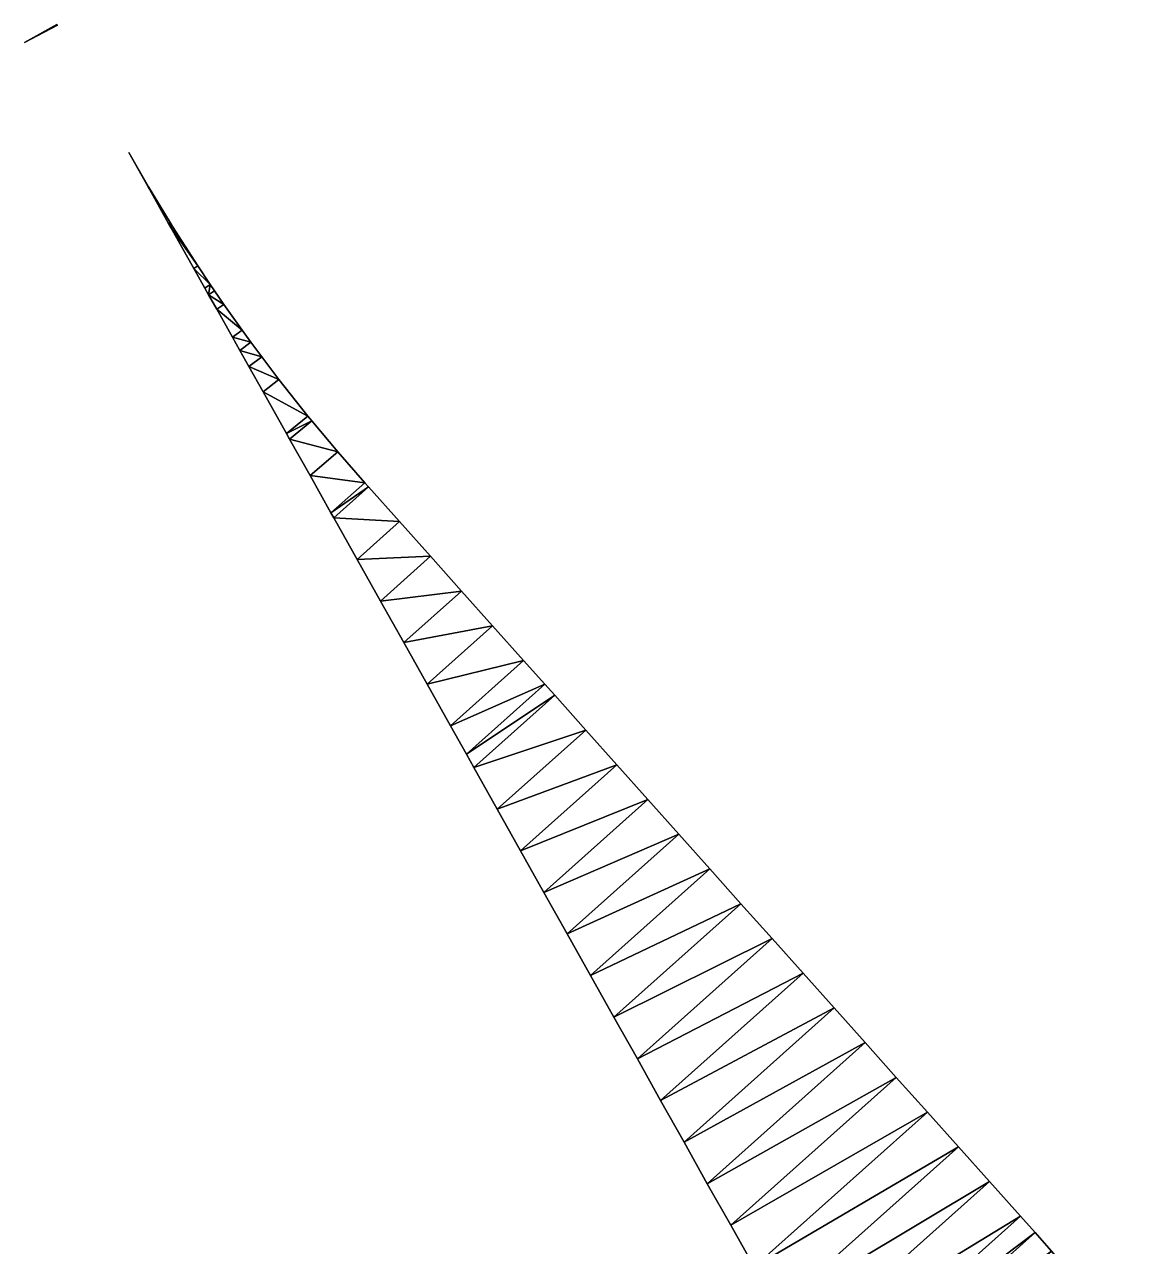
# Model space of a CAD drawing. Extents: x 12119653 to 12120127, y 3531287 to 3531983.
# Drawn here: x 12119653.4 to 12119772.1, y 3531851.6 to 3531982.8 of the extents above; entities that cross this region are included whole.
import ezdxf

# ---------------------------------------------------------------- set-up
doc = ezdxf.new("R2010")
doc.units = 0
doc.header["$LTSCALE"] = 0.5
doc.header["$MEASUREMENT"] = 0
doc.layers.add('C-ROAD-SHAP', color=32, linetype='Continuous')

msp = doc.modelspace()

# ---------------------------------------------------------------- meshes
at = {"layer": 'C-ROAD-SHAP'}
mesh = msp.add_polyface(dxfattribs=at)
corners = [(12119669.32, 3531961.09, 15.47), (12119672.02, 3531956.88, 15.57), (12119672.02, 3531956.88, 15.4), (12119669.32, 3531961.09, 15.64), (12119669.14, 3531960.98, 15.63), (12119671.6, 3531956.6, 15.58), (12119669.14, 3531960.98, 15.46), (12119671.6, 3531956.6, 15.41), (12119669.06, 3531961.52, 15.47), (12119669.06, 3531961.52, 15.64), (12119668.89, 3531961.42, 15.64), (12119668.89, 3531961.42, 15.47), (12119666.73, 3531965.36, 15.53), (12119666.73, 3531965.36, 15.7), (12119666.69, 3531965.34, 15.68), (12119666.69, 3531965.34, 15.51), (12119664.62, 3531969.03, 15.59), (12119664.62, 3531969.03, 15.76), (12119664.62, 3531969.03, 15.72), (12119664.62, 3531969.03, 15.55), (12119656.96, 3531982.7, 15.96), (12119656.96, 3531982.7, 15.79), (12119656.91, 3531982.78, 15.79), (12119656.91, 3531982.78, 15.96), (12119656.96, 3531982.7, 15.87), (12119653.42, 3531980.83, 15.88), (12119653.42, 3531980.83, 15.71), (12119656.96, 3531982.7, 15.7)]
mesh.append_faces([[corners[k] for k in face] for face in [(0, 1, 2), (3, 1, 0), (4, 5, 1), (4, 1, 3), (5, 4, 6), (2, 6, 0), (6, 2, 7), (8, 3, 0), (9, 3, 8), (3, 10, 4), (10, 3, 9), (4, 10, 11), (4, 11, 6), (11, 0, 6), (11, 8, 0), (12, 9, 8), (13, 9, 12), (14, 10, 9), (13, 14, 9), (10, 14, 15), (10, 15, 11), (15, 8, 11), (15, 12, 8), (16, 13, 12), (17, 13, 16), (13, 17, 18), (18, 14, 13), (14, 18, 19), (14, 19, 15), (19, 12, 15), (16, 12, 19), (20, 21, 22), (23, 20, 22), (20, 23, 24), (25, 24, 23), (26, 27, 24), (26, 24, 25), (22, 21, 27), (26, 22, 27)]])
mesh = msp.add_polyface(dxfattribs=at)
corners = [(12119676.79, 3531949.96, 15.3), (12119677.73, 3531948.67, 15.44), (12119677.73, 3531948.67, 15.27), (12119676.79, 3531949.96, 15.47), (12119675.74, 3531949.21, 15.47), (12119676.54, 3531947.79, 15.45), (12119675.74, 3531949.21, 15.3), (12119676.54, 3531947.79, 15.28), (12119674.82, 3531952.74, 15.34), (12119674.82, 3531952.74, 15.51), (12119674.06, 3531952.21, 15.52), (12119674.06, 3531952.21, 15.35), (12119673.81, 3531954.2, 15.36), (12119673.81, 3531954.2, 15.53), (12119673.18, 3531953.77, 15.55), (12119673.18, 3531953.77, 15.38), (12119673.36, 3531954.87, 15.37), (12119673.36, 3531954.87, 15.54), (12119672.79, 3531954.48, 15.87), (12119672.79, 3531954.48, 15.7), (12119672.02, 3531956.88, 15.4), (12119672.02, 3531956.88, 15.57), (12119671.6, 3531956.6, 15.58), (12119671.6, 3531956.6, 15.41), (12119669.14, 3531960.98, 15.46)]
mesh.append_faces([[corners[k] for k in face] for face in [(0, 1, 2), (3, 1, 0), (3, 4, 1), (5, 4, 6), (6, 2, 7), (6, 0, 2), (8, 3, 0), (9, 3, 8), (3, 10, 4), (9, 10, 3), (4, 10, 11), (4, 11, 6), (11, 0, 6), (11, 8, 0), (12, 9, 8), (13, 9, 12), (9, 14, 10), (13, 14, 9), (10, 14, 15), (10, 15, 11), (15, 8, 11), (15, 12, 8), (16, 13, 12), (17, 13, 16), (17, 14, 13), (17, 18, 14), (14, 18, 19), (14, 19, 15), (16, 12, 15), (19, 16, 15), (20, 17, 16), (21, 17, 20), (22, 18, 17), (21, 22, 17), (19, 22, 23), (18, 22, 19), (23, 16, 19), (23, 20, 16), (22, 24, 23)]])
mesh = msp.add_polyface(dxfattribs=at)
corners = [(12119684.26, 3531940.23, 15.12), (12119687.04, 3531936.91, 15.22), (12119687.04, 3531936.91, 15.05), (12119684.26, 3531940.23, 15.29), (12119681.87, 3531938.28, 15.29), (12119684.07, 3531934.37, 15.22), (12119681.87, 3531938.28, 15.12), (12119683.84, 3531940.75, 15.13), (12119683.84, 3531940.75, 15.3), (12119681.53, 3531938.88, 15.3), (12119681.53, 3531938.88, 15.13), (12119680.73, 3531944.67, 15.2), (12119680.73, 3531944.67, 15.37), (12119679.03, 3531943.35, 15.37), (12119679.03, 3531943.35, 15.2), (12119678.88, 3531947.11, 15.25), (12119678.88, 3531947.11, 15.42), (12119677.5, 3531946.07, 15.42), (12119677.5, 3531946.07, 15.25), (12119677.73, 3531948.67, 15.27), (12119677.73, 3531948.67, 15.44), (12119676.54, 3531947.79, 15.45), (12119676.54, 3531947.79, 15.28), (12119675.74, 3531949.21, 15.47), (12119675.74, 3531949.21, 15.3)]
mesh.append_faces([[corners[k] for k in face] for face in [(0, 1, 2), (3, 1, 0), (4, 1, 3), (5, 4, 6), (6, 0, 2), (7, 3, 0), (8, 3, 7), (9, 4, 3), (9, 3, 8), (4, 9, 10), (4, 10, 6), (10, 7, 0), (6, 10, 0), (11, 8, 7), (12, 8, 11), (13, 9, 8), (13, 8, 12), (9, 13, 14), (9, 14, 10), (14, 11, 7), (10, 14, 7), (15, 12, 11), (16, 12, 15), (17, 13, 12), (17, 12, 16), (13, 17, 18), (13, 18, 14), (18, 15, 11), (14, 18, 11), (19, 16, 15), (20, 16, 19), (21, 17, 16), (20, 21, 16), (17, 21, 22), (17, 22, 18), (22, 19, 15), (18, 22, 15), (20, 23, 21), (21, 24, 22)]])
mesh = msp.add_polyface(dxfattribs=at)
corners = [(12119697, 3531925.7, 14.77), (12119700.33, 3531921.97, 14.83), (12119700.33, 3531921.97, 14.66), (12119697, 3531925.7, 14.94), (12119691.62, 3531920.89, 14.96), (12119691.62, 3531920.89, 14.79), (12119693.66, 3531929.42, 14.87), (12119693.66, 3531929.42, 15.04), (12119689.12, 3531925.36, 15.04), (12119689.12, 3531925.36, 14.87), (12119690.33, 3531933.15, 14.96), (12119690.33, 3531933.15, 15.13), (12119686.61, 3531929.83, 15.13), (12119686.61, 3531929.83, 14.96), (12119689.93, 3531933.6, 14.97), (12119689.93, 3531933.6, 15.14), (12119686.31, 3531930.37, 15.14), (12119686.31, 3531930.37, 14.97), (12119687.04, 3531936.91, 15.05), (12119687.04, 3531936.91, 15.22), (12119684.07, 3531934.37, 15.22), (12119684.07, 3531934.37, 15.05), (12119681.87, 3531938.28, 15.29), (12119681.87, 3531938.28, 15.12)]
mesh.append_faces([[corners[k] for k in face] for face in [(0, 1, 2), (3, 1, 0), (3, 4, 1), (5, 0, 2), (6, 3, 0), (7, 3, 6), (3, 8, 4), (8, 3, 7), (4, 8, 9), (4, 9, 5), (9, 0, 5), (9, 6, 0), (10, 7, 6), (11, 7, 10), (12, 8, 7), (12, 7, 11), (8, 12, 13), (8, 13, 9), (13, 10, 6), (9, 13, 6), (14, 11, 10), (15, 11, 14), (16, 12, 11), (16, 11, 15), (12, 16, 17), (12, 17, 13), (17, 14, 10), (13, 17, 10), (18, 15, 14), (19, 15, 18), (20, 16, 15), (20, 15, 19), (16, 20, 21), (16, 21, 17), (21, 18, 14), (17, 21, 14), (22, 20, 19), (20, 23, 21), (21, 23, 18)]])
mesh = msp.add_polyface(dxfattribs=at)
corners = [(12119713.66, 3531907.05, 14.35), (12119716.99, 3531903.33, 14.23), (12119713.66, 3531907.05, 14.18), (12119710.32, 3531910.78, 14.31), (12119710.32, 3531910.78, 14.48), (12119701.65, 3531903.03, 14.59), (12119701.65, 3531903.03, 14.42), (12119709.26, 3531911.97, 14.35), (12119709.26, 3531911.97, 14.52), (12119700.85, 3531904.45, 14.62), (12119700.85, 3531904.45, 14.45), (12119706.99, 3531914.51, 14.43), (12119706.99, 3531914.51, 14.6), (12119699.14, 3531907.49, 14.69), (12119699.14, 3531907.49, 14.52), (12119703.66, 3531918.24, 14.55), (12119703.66, 3531918.24, 14.72), (12119696.64, 3531911.96, 14.78), (12119696.64, 3531911.96, 14.61), (12119700.33, 3531921.97, 14.66), (12119700.33, 3531921.97, 14.83), (12119694.13, 3531916.43, 14.87), (12119694.13, 3531916.43, 14.7), (12119691.62, 3531920.89, 14.96), (12119691.62, 3531920.89, 14.79)]
mesh.append_faces([[corners[k] for k in face] for face in [(0, 1, 2), (3, 0, 2), (4, 0, 3), (4, 5, 0), (6, 3, 2), (7, 4, 3), (8, 4, 7), (4, 9, 5), (8, 9, 4), (10, 3, 6), (10, 7, 3), (11, 8, 7), (12, 8, 11), (8, 13, 9), (12, 13, 8), (9, 13, 14), (9, 14, 10), (14, 7, 10), (14, 11, 7), (15, 12, 11), (16, 12, 15), (12, 17, 13), (16, 17, 12), (13, 17, 18), (13, 18, 14), (18, 11, 14), (18, 15, 11), (19, 16, 15), (20, 16, 19), (16, 21, 17), (20, 21, 16), (17, 21, 22), (17, 22, 18), (22, 15, 18), (22, 19, 15), (20, 23, 21), (21, 23, 24), (21, 24, 22), (24, 19, 22)]])
mesh = msp.add_polyface(dxfattribs=at)
corners = [(12119716.99, 3531903.33, 14.23), (12119706.66, 3531894.09, 14.22), (12119706.66, 3531894.09, 14.39), (12119716.99, 3531903.33, 14.06), (12119721.69, 3531867.3, 13.74), (12119719.19, 3531871.76, 13.85), (12119719.19, 3531871.76, 13.68), (12119716.68, 3531876.23, 13.96), (12119716.68, 3531876.23, 13.79), (12119730.31, 3531888.41, 13.73), (12119714.17, 3531880.69, 14.07), (12119714.17, 3531880.69, 13.9), (12119726.98, 3531892.14, 13.85), (12119711.67, 3531885.16, 14.18), (12119711.67, 3531885.16, 14.01), (12119726.98, 3531892.14, 13.69), (12119723.65, 3531895.87, 13.98), (12119709.16, 3531889.63, 14.29), (12119720.32, 3531899.6, 14.1), (12119709.16, 3531889.63, 14.12), (12119723.65, 3531895.87, 13.81), (12119720.32, 3531899.6, 13.94), (12119713.66, 3531907.05, 14.18), (12119704.15, 3531898.56, 14.49), (12119713.66, 3531907.05, 14.35), (12119704.15, 3531898.56, 14.32), (12119701.65, 3531903.03, 14.59), (12119701.65, 3531903.03, 14.42), (12119700.85, 3531904.45, 14.62), (12119700.85, 3531904.45, 14.45)]
mesh.append_faces([[corners[k] for k in face] for face in [(0, 1, 2), (3, 1, 0), (4, 5, 6), (5, 7, 8), (5, 8, 6), (9, 10, 7), (7, 10, 11), (7, 11, 8), (12, 13, 10), (10, 13, 14), (10, 14, 11), (14, 15, 11), (16, 17, 13), (18, 17, 16), (13, 17, 19), (13, 19, 14), (19, 20, 14), (19, 21, 20), (3, 18, 21), (0, 18, 3), (18, 2, 17), (0, 2, 18), (17, 2, 1), (17, 1, 19), (1, 21, 19), (1, 3, 21), (22, 0, 3), (0, 23, 2), (24, 23, 0), (2, 23, 25), (2, 25, 1), (25, 3, 1), (25, 22, 3), (24, 26, 23), (23, 26, 27), (23, 27, 25), (27, 22, 25), (26, 28, 29), (26, 29, 27)]])
mesh = msp.add_polyface(dxfattribs=at)
corners = [(12119746.97, 3531869.77, 12.94), (12119750.31, 3531866.04, 12.98), (12119750.31, 3531866.04, 12.81), (12119746.97, 3531869.77, 13.1), (12119743.64, 3531873.5, 13.06), (12119743.64, 3531873.5, 13.23), (12119726.7, 3531858.36, 13.33), (12119740.31, 3531877.23, 13.19), (12119740.31, 3531877.23, 13.35), (12119724.2, 3531862.83, 13.62), (12119724.2, 3531862.83, 13.45), (12119736.98, 3531880.96, 13.31), (12119736.98, 3531880.96, 13.48), (12119721.69, 3531867.3, 13.74), (12119721.69, 3531867.3, 13.57), (12119733.65, 3531884.69, 13.44), (12119733.65, 3531884.69, 13.6), (12119719.19, 3531871.76, 13.85), (12119719.19, 3531871.76, 13.68), (12119730.31, 3531888.41, 13.56), (12119730.31, 3531888.41, 13.73), (12119716.68, 3531876.23, 13.96), (12119716.68, 3531876.23, 13.79), (12119726.98, 3531892.14, 13.69), (12119726.98, 3531892.14, 13.85), (12119714.17, 3531880.69, 14.07), (12119714.17, 3531880.69, 13.9), (12119723.65, 3531895.87, 13.81), (12119723.65, 3531895.87, 13.98), (12119711.67, 3531885.16, 14.18), (12119711.67, 3531885.16, 14.01), (12119720.32, 3531899.6, 13.94), (12119720.32, 3531899.6, 14.1)]
mesh.append_faces([[corners[k] for k in face] for face in [(0, 1, 2), (3, 1, 0), (4, 3, 0), (5, 3, 4), (6, 4, 0), (7, 5, 4), (8, 5, 7), (8, 9, 5), (10, 7, 4), (11, 8, 7), (12, 8, 11), (8, 13, 9), (12, 13, 8), (14, 7, 10), (14, 11, 7), (15, 12, 11), (16, 12, 15), (12, 17, 13), (16, 17, 12), (13, 18, 14), (18, 11, 14), (18, 15, 11), (19, 16, 15), (20, 16, 19), (16, 21, 17), (20, 21, 16), (22, 15, 18), (22, 19, 15), (23, 20, 19), (24, 20, 23), (24, 25, 20), (26, 19, 22), (26, 23, 19), (27, 24, 23), (28, 24, 27), (28, 29, 24), (30, 27, 23), (31, 28, 27), (32, 28, 31)]])
mesh = msp.add_polyface(dxfattribs=at)
corners = [(12119753.64, 3531862.32, 12.85), (12119734.22, 3531844.96, 12.96), (12119734.22, 3531844.96, 13.13), (12119753.64, 3531862.32, 12.69), (12119763.62, 3531851.12, 12.31), (12119766.15, 3531848.21, 12.38), (12119766.15, 3531848.21, 12.21), (12119763.62, 3531851.12, 12.48), (12119761.87, 3531853.11, 12.38), (12119761.87, 3531853.11, 12.54), (12119760.3, 3531854.86, 12.44), (12119760.3, 3531854.86, 12.6), (12119756.97, 3531858.59, 12.56), (12119756.97, 3531858.59, 12.73), (12119736.72, 3531840.5, 13), (12119736.72, 3531840.5, 12.83), (12119750.31, 3531866.04, 12.81), (12119750.31, 3531866.04, 12.98), (12119731.71, 3531849.43, 13.26), (12119731.71, 3531849.43, 13.09), (12119729.21, 3531853.9, 13.38), (12119746.97, 3531869.77, 13.1), (12119729.21, 3531853.9, 13.21), (12119746.97, 3531869.77, 12.94), (12119726.7, 3531858.36, 13.5), (12119743.64, 3531873.5, 13.23), (12119726.7, 3531858.36, 13.33), (12119724.2, 3531862.83, 13.62), (12119724.2, 3531862.83, 13.45), (12119743.64, 3531873.5, 13.06), (12119721.69, 3531867.3, 13.74), (12119721.69, 3531867.3, 13.57)]
mesh.append_faces([[corners[k] for k in face] for face in [(0, 1, 2), (3, 1, 0), (4, 5, 6), (7, 5, 4), (8, 7, 4), (9, 7, 8), (10, 9, 8), (11, 9, 10), (12, 11, 10), (13, 11, 12), (13, 14, 11), (15, 12, 10), (3, 13, 12), (0, 13, 3), (0, 2, 13), (1, 3, 12), (16, 0, 3), (17, 0, 16), (0, 18, 2), (17, 18, 0), (19, 3, 1), (19, 16, 3), (17, 20, 18), (21, 20, 17), (18, 20, 22), (18, 22, 19), (22, 16, 19), (22, 23, 16), (21, 24, 20), (25, 24, 21), (20, 24, 26), (20, 26, 22), (26, 23, 22), (25, 27, 24), (24, 27, 28), (24, 28, 26), (28, 29, 26), (27, 30, 31), (27, 31, 28)]])
mesh = msp.add_polyface(dxfattribs=at)
corners = [(12119770.09, 3531843.5, 12.23), (12119746.09, 3531823.8, 12.51), (12119772.12, 3531841.01, 12.15), (12119746.09, 3531823.8, 12.34), (12119770.09, 3531843.5, 12.06), (12119772.12, 3531841.01, 11.98), (12119769.6, 3531844.1, 12.25), (12119745.74, 3531824.42, 12.53), (12119745.74, 3531824.42, 12.36), (12119769.6, 3531844.1, 12.08), (12119743.85, 3531827.78, 12.63), (12119766.89, 3531847.34, 12.35), (12119743.85, 3531827.78, 12.46), (12119766.89, 3531847.34, 12.19), (12119743.34, 3531828.7, 12.66), (12119766.15, 3531848.21, 12.38), (12119743.34, 3531828.7, 12.49), (12119766.15, 3531848.21, 12.21), (12119741.6, 3531831.79, 12.75), (12119763.62, 3531851.12, 12.48), (12119741.6, 3531831.79, 12.58), (12119763.62, 3531851.12, 12.31), (12119740.41, 3531833.93, 12.81), (12119761.87, 3531853.11, 12.54), (12119740.41, 3531833.93, 12.64), (12119761.87, 3531853.11, 12.38), (12119739.23, 3531836.03, 12.87), (12119760.3, 3531854.86, 12.6), (12119739.23, 3531836.03, 12.7), (12119760.3, 3531854.86, 12.44), (12119736.72, 3531840.5, 13), (12119736.72, 3531840.5, 12.83), (12119756.97, 3531858.59, 12.73), (12119734.22, 3531844.96, 13.13), (12119734.22, 3531844.96, 12.96), (12119756.97, 3531858.59, 12.56), (12119731.71, 3531849.43, 13.26), (12119731.71, 3531849.43, 13.09)]
mesh.append_faces([[corners[k] for k in face] for face in [(0, 1, 2), (3, 4, 5), (6, 7, 0), (8, 9, 4), (6, 10, 7), (11, 10, 6), (12, 9, 8), (12, 13, 9), (11, 14, 10), (15, 14, 11), (16, 13, 12), (16, 17, 13), (15, 18, 14), (19, 18, 15), (14, 18, 20), (20, 17, 16), (20, 21, 17), (19, 22, 18), (23, 22, 19), (18, 22, 24), (18, 24, 20), (24, 21, 20), (24, 25, 21), (23, 26, 22), (27, 26, 23), (22, 26, 28), (22, 28, 24), (28, 25, 24), (28, 29, 25), (27, 30, 26), (26, 30, 31), (26, 31, 28), (31, 29, 28), (32, 33, 30), (30, 33, 34), (30, 34, 31), (34, 35, 31), (33, 36, 37), (33, 37, 34)]])

doc.saveas('drawing.dxf')
